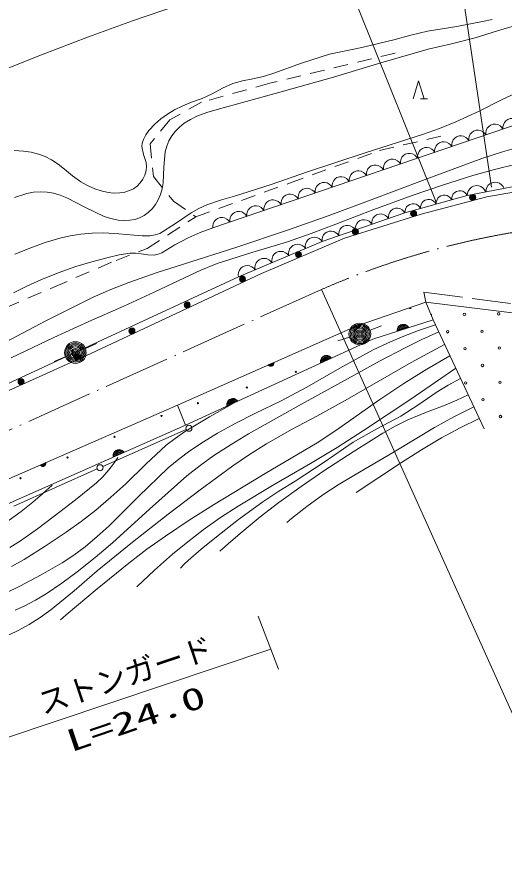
# Model space of a CAD drawing. Units: millimetres, scale not verified. Extents: x 60373 to 700373, y 4510 to 364510.
# Drawn here: x 334257 to 374492, y 256017 to 325597 of the extents above; entities that cross this region are included whole.
import ezdxf
from ezdxf.enums import TextEntityAlignment as Align

# ---------------------------------------------------------------- set-up
doc = ezdxf.new("R2010")
doc.units = ezdxf.units.MM
doc.header["$LTSCALE"] = 1000
for name, pattern in [('USER1', [7.000001, 5.508197, -0.688525, 0.114754, -0.688525]), ('USER2', [4, 3.2, -0.8]), ('USER3', [2, 1.2, -0.8])]:
    doc.linetypes.add(name, pattern=pattern)
for name, color, linetype, lineweight in [('S-BGD', 1, 'Continuous', 13), ('S-BGD-HTXT', 6, 'Continuous', 13), ('S-BMK', 3, 'USER1', 13)]:
    doc.layers.add(name, color=color, linetype=linetype, lineweight=lineweight)
doc.styles.add('ＭＳ ゴシック', font='')
doc.styles.get('ＭＳ ゴシック').set_extended_font_data('MS Gothic')

# ---------------------------------------------------------------- blocks, each defined once
blk = doc.blocks.new('BUHIN40')
at = {"layer": 'S-BGD'}
for radius in [249, 220, 191, 161, 132, 97.5, 67.5, 38.8, 7.5]:
    blk.add_circle((-102, 227), radius, dxfattribs=at)
blk = doc.blocks.new('BUHIN41')
at = {"layer": 'S-BGD'}
for radius in [249, 220, 191, 161, 132, 97.5, 67.5, 38.8, 7.5]:
    blk.add_circle((-106, 225), radius, dxfattribs=at)
blk = doc.blocks.new('BUHIN43')
at = {"layer": 'S-BGD'}
for radius in [249, 220, 191, 161, 132, 97.5, 67.5, 38.8, 7.5]:
    blk.add_circle((-74, 237), radius, dxfattribs=at)
blk = doc.blocks.new('BUHIN49')
at = {"layer": 'S-BGD'}
blk.add_circle((0, 0), 249, dxfattribs=at)
blk = doc.blocks.new('BUHIN75')
at = {"layer": 'S-BGD'}
for p, q in [((361, 296), (-462, -68)), ((-460, -135), (409, 249)), ((-453, 5), (299, 337)), ((233, 376), (-433, 82)), ((-403, 164), (150, 408)), ((18, 418), (-323, 267))]:
    blk.add_line(p, q, dxfattribs=at)
blk.add_lwpolyline([(-457, -202), (-467, -81), (-454, 32), (-409, 172), (-333, 271), (-241, 353), (-99, 415), (24, 429), (149, 418), (282, 357), (377, 292), (457, 202)], close=True, dxfattribs=at)
blk = doc.blocks.new('BUHIN78')
at = {"layer": 'S-BGD'}
for p, q in [((357, 302), (-461, -74)), ((-458, -142), (405, 255)), ((-453, -2), (294, 342)), ((227, 380), (-434, 76)), ((-405, 158), (144, 410)), ((11, 418), (-327, 262))]:
    blk.add_line(p, q, dxfattribs=at)
blk.add_lwpolyline([(-454, -209), (-466, -88), (-454, 25), (-412, 166), (-337, 266), (-246, 349), (-105, 414), (17, 429), (142, 420), (277, 361), (372, 298), (454, 209)], close=True, dxfattribs=at)
blk = doc.blocks.new('BUHIN100')
at = {"layer": 'S-BGD'}
blk.add_lwpolyline([(693, 293), (573, 431), (433, 530), (233, 626), (46, 644), (-139, 627), (-354, 536), (-494, 415), (-612, 268), (-682, 58), (-705, -111), (-693, -293)], dxfattribs=at)
blk = doc.blocks.new('BUHIN101')
at = {"layer": 'S-BGD'}
blk.add_lwpolyline([(683, 236), (577, 375), (450, 480), (265, 584), (86, 614), (-92, 610), (-304, 537), (-447, 431), (-569, 297), (-650, 101), (-682, -60), (-683, -236)], dxfattribs=at)
blk = doc.blocks.new('BUHIN102')
at = {"layer": 'S-BGD'}
blk.add_lwpolyline([(643, 180), (553, 315), (441, 419), (276, 525), (113, 562), (-52, 568), (-251, 512), (-389, 422), (-509, 305), (-594, 128), (-633, -18), (-643, -180)], dxfattribs=at)
blk = doc.blocks.new('BUHIN103')
at = {"layer": 'S-BGD'}
blk.add_lwpolyline([(761, 144), (671, 309), (552, 440), (371, 579), (187, 639), (-3, 662), (-239, 617), (-407, 526), (-558, 403), (-674, 207), (-734, 42), (-761, -144)], dxfattribs=at)
blk = doc.blocks.new('BUHIN105')
at = {"layer": 'S-BGD'}
blk.add_lwpolyline([(705, 240), (597, 385), (465, 493), (275, 601), (91, 633), (-93, 629), (-311, 555), (-459, 445), (-585, 308), (-669, 106), (-704, -59), (-705, -240)], dxfattribs=at)
blk = doc.blocks.new('BUHIN116')
at = {"layer": 'S-BGD'}
for radius in [896, 792, 688, 580, 477, 351, 243, 140, 27]:
    blk.add_circle((0, 0), radius, dxfattribs=at)
blk = doc.blocks.new('BUHIN119')
at = {"layer": 'S-BGD'}
blk.add_line((146, -746), (746, -746), dxfattribs=at)
blk.add_lwpolyline([(-458, -746), (0, 750), (458, -746)], dxfattribs=at)

msp = doc.modelspace()

# ---------------------------------------------------------------- linework, layer by layer
at = {"layer": 'S-BGD'}
for p, q in [((371164, 326851), (373436, 311540)), ((362453, 326256), (368892, 310296)), ((350430, 308155), (387076, 320658)), ((371446, 310848), (376015, 311713)), ((366300, 309405), (371446, 310848)), ((359471, 307049), (366300, 309405)), ((352546, 304115), (359471, 307049)), ((328631, 293032), (352546, 304115)), ((362261, 300058), (368022, 302019)), ((368022, 302019), (368625, 300571)), ((368625, 300571), (368022, 302019)), ((368022, 302019), (385678, 299859)), ((347519, 293518), (362261, 300058)), ((362641, 300155), (362192, 300002)), ((362213, 299976), (362639, 300121)), ((362632, 300085), (362242, 299953)), ((362274, 299931), (362618, 300048)), ((362600, 300009), (362314, 299911)), ((362379, 299900), (362556, 299960)), ((363419, 299714), (364355, 300065)), ((368625, 300571), (363648, 298972)), ((365666, 299686), (366570, 299976)), ((366527, 300028), (365670, 299753)), ((365687, 299824), (366470, 300076)), ((366408, 300121), (365715, 299899)), ((365753, 299977), (366329, 300162)), ((366198, 300185), (365844, 300071)), ((372831, 291557), (368625, 300571)), ((339916, 298212), (340837, 298602)), ((363648, 298972), (348182, 291859)), ((361716, 299132), (360761, 298836)), ((338256, 297515), (337333, 297131)), ((355468, 297010), (355033, 296818)), ((355058, 296794), (355469, 296977)), ((355464, 296940), (355088, 296774)), ((355122, 296754), (355454, 296902)), ((355439, 296861), (355163, 296738)), ((355229, 296734), (355400, 296809)), ((325348, 283835), (347519, 293518)), ((347519, 293518), (348182, 291859)), ((348182, 291859), (347519, 293518)), ((348182, 291859), (326132, 282116)), ((341351, 288450), (348234, 291509)), ((334011, 285188), (340894, 288247)), ((336652, 288738), (336217, 288548)), ((336241, 288524), (336653, 288704)), ((336648, 288668), (336271, 288504)), ((336305, 288484), (336638, 288630)), ((336623, 288589), (336346, 288468)), ((336412, 288463), (336583, 288537))]:
    msp.add_line(p, q, dxfattribs=at)
at = {"layer": 'S-BGD', "linetype": 'USER3'}
for p, q in [((365481, 322600), (355142, 320117)), ((355142, 320117), (349499, 318537)), ((349499, 318537), (346880, 317092)), ((346880, 317092), (345255, 315106)), ((364208, 314564), (369896, 315873)), ((345255, 315106), (345526, 312397)), ((356759, 311855), (364208, 314564)), ((345526, 312397), (347196, 310366)), ((349039, 309090), (356759, 311855)), ((347196, 310366), (349039, 309090)), ((345020, 306472), (349039, 309090)), ((342447, 305478), (345020, 306472)), ((337300, 303266), (342447, 305478)), ((331476, 300783), (337300, 303266))]:
    msp.add_line(p, q, dxfattribs=at)
at = {"layer": 'S-BGD', "linetype": 'USER2'}
for p, q in [((368022, 302019), (367871, 302851)), ((367871, 302851), (385414, 300578))]:
    msp.add_line(p, q, dxfattribs=at)
at = {"layer": 'S-BGD'}
for points in [[(334030, 314566), (334819, 314513), (335430, 314414), (336040, 314254), (336585, 314051), (337114, 313790), (337666, 313433), (338183, 313027), (338844, 312476), (339539, 311973), (340095, 311662), (340693, 311397), (341226, 311214), (341783, 311088), (342263, 311037), (342748, 311047), (343167, 311115), (343571, 311241), (343895, 311401), (344197, 311619), (344449, 311879), (344653, 312179), (344814, 312520), (344920, 312891), (344956, 313221), (344931, 313551), (344717, 314226), (344572, 314882), (344606, 315175), (344704, 315474), (344904, 315846), (345166, 316201), (345647, 316718), (346148, 317168), (346692, 317567), (347262, 317910), (347953, 318253), (348676, 318544), (349544, 318864), (350387, 319239), (351225, 319692), (352091, 320089), (352895, 320305), (353732, 320467), (354618, 320675), (355486, 320940), (357772, 321757), (360072, 322514), (362736, 323077), (365390, 323700), (366776, 324082), (368174, 324405), (370583, 324803), (372985, 325260), (373239, 325312), (373494, 325364)], [(334054, 310684), (335074, 311012), (335633, 311104), (336209, 311137), (336753, 311109), (337287, 311020), (337845, 310865), (338394, 310648), (339914, 309846), (341463, 309098), (342025, 308926), (342619, 308809), (343102, 308771), (343585, 308793), (343990, 308869), (344382, 309003), (344760, 309199), (345107, 309446), (345423, 309746), (345694, 310087), (345932, 310486), (346117, 310913), (346258, 311398), (346341, 311896), (346393, 313171), (346506, 314446), (346630, 314913), (346815, 315368), (347042, 315766), (347321, 316131), (347677, 316487), (348084, 316806), (348591, 317121), (349124, 317380), (349945, 317688), (350787, 317940), (355596, 319277), (360408, 320600), (364305, 321797), (368217, 322937), (370156, 323372), (372091, 323868), (373941, 324454), (375814, 324984)], [(377005, 320010), (374329, 318765), (372423, 317816), (370495, 316924), (369145, 316381), (367763, 315890), (363012, 314361), (358266, 312791), (355268, 311755), (352234, 310772), (351080, 310449), (349953, 310070), (349283, 309771), (348642, 309418), (347364, 308528), (346068, 307699), (345670, 307580), (345244, 307518), (344600, 307507), (343940, 307556), (342669, 307685), (341432, 307749), (340487, 307733), (339528, 307656), (338663, 307515), (337794, 307311), (336590, 306947), (335406, 306526), (334077, 306000)], [(332757, 298459), (336645, 300472), (340561, 302432), (342025, 303070), (343512, 303652), (345758, 304437), (348026, 305166), (352332, 306538), (356614, 307966), (359966, 309153), (363298, 310396), (367960, 312173), (372648, 313897), (374358, 314452), (376098, 314954)], [(375487, 313435), (373695, 312989), (371919, 312485), (369405, 311689), (366898, 310833), (363742, 309688), (360596, 308483), (358571, 307706), (356526, 306987), (353652, 306133), (350791, 305219), (349434, 304665), (348088, 304050), (345600, 302842), (343093, 301692), (340192, 300429), (337303, 299106), (333788, 297422)], [(154831, 256017), (214053, 259229), (232860, 260677), (241701, 261286), (252827, 263039), (262125, 265097), (279639, 271013), (294881, 276881), (320869, 288998), (340362, 297777), (354461, 304407), (361320, 307303), (367645, 309285), (373056, 310733), (377933, 311571), (384640, 312105), (389961, 311876), (401916, 310017)], [(333979, 302795), (335092, 303359), (336241, 303874), (337673, 304447), (339125, 304963), (340442, 305367), (341788, 305718), (342698, 305928), (343614, 306076), (344063, 306083), (344527, 306029), (345070, 305943), (345598, 305920), (345925, 305980), (346241, 306100), (347304, 306754), (348392, 307351), (349400, 307777), (350430, 308155)], [(333316, 277979), (334497, 278578), (336262, 279515), (337987, 280499), (338952, 281138), (339884, 281827), (340899, 282657), (341885, 283541), (344297, 285964), (346740, 288332), (347623, 289062), (348552, 289753), (349667, 290497), (350825, 291197), (352343, 292034), (353895, 292822), (356067, 293888), (358211, 295008), (360935, 296578), (363682, 298092), (364859, 298653), (366069, 299163), (367432, 299675), (368823, 300148)], [(334105, 276589), (334914, 276948), (335804, 277418), (336678, 277947), (337964, 278826), (339224, 279760), (340713, 280928), (342167, 282146), (345214, 284937), (348302, 287682), (349393, 288538), (350528, 289352), (351942, 290275), (353391, 291148), (357748, 293588), (362117, 296005), (364194, 297160), (366307, 298265), (367691, 298935), (369087, 299582)], [(369577, 298532), (366824, 297031), (364090, 295473), (361569, 294022), (359019, 292623), (356923, 291499), (354859, 290323), (353458, 289438), (352080, 288495), (349394, 286523), (346750, 284506), (343795, 282191), (340876, 279827), (338984, 278192), (337056, 276605), (336178, 275973), (335265, 275390), (334431, 274926), (333573, 274518)], [(370010, 297604), (368095, 296485), (366203, 295310), (364220, 293981), (362262, 292597), (360670, 291477), (359045, 290407), (354756, 287868), (350485, 285280), (348489, 284020), (346528, 282710), (344999, 281618), (343506, 280478), (340900, 278360), (338334, 276198), (338091, 275991), (337848, 275783)], [(370494, 296566), (366704, 293966), (362876, 291413), (360707, 290034), (358508, 288706), (355503, 286973), (352529, 285187), (351074, 284231), (349652, 283225), (348364, 282243), (347107, 281207), (345635, 279900), (344203, 278548), (344181, 278527), (344152, 278499)], [(370883, 295732), (369872, 295174), (368890, 294563), (367442, 293562), (365962, 292614), (363979, 291560), (362018, 290449), (359640, 288815), (357227, 287229), (355877, 286409), (354563, 285540), (352560, 284067), (350590, 282544), (349477, 281633), (348405, 280680), (348083, 280372), (347758, 280052)], [(371514, 294380), (370583, 293922), (369627, 293518), (368069, 292945), (366528, 292314), (365490, 291783), (364468, 291193), (362022, 289669), (359604, 288092), (357730, 286812), (355883, 285477), (354359, 284298), (352865, 283066), (351934, 282265), (351012, 281454)], [(333826, 280188), (334850, 280782), (336603, 281875), (338326, 283019), (339564, 283911), (340766, 284850), (342029, 285908), (343252, 287012), (344904, 288633), (346592, 290204), (347318, 290777), (348090, 291308), (350164, 292544), (352264, 293736)], [(371975, 293392), (370343, 292565), (368731, 291682), (365422, 289667), (362080, 287703), (360783, 286930), (359511, 286101), (358211, 285156), (356946, 284161), (356752, 284004), (356550, 283840)], [(372431, 292414), (370863, 291646), (369323, 290825), (367661, 289832), (366020, 288782), (364148, 287553), (362277, 286307)], [(333683, 281753), (334548, 282302), (335953, 283302), (337329, 284356), (339102, 285704), (340828, 287092), (341361, 287612), (341856, 288181), (342233, 288684), (342592, 289203)], [(315989, 278174), (319108, 278874), (322219, 279633), (324432, 280240), (326645, 280910), (328202, 281425), (329740, 281996), (330828, 282460), (331887, 282976), (332764, 283466), (333617, 284013), (334614, 284740), (335578, 285518), (336379, 286203), (337180, 286905)]]:
    msp.add_lwpolyline(points, dxfattribs=at)
for points in [[(362643, 300188), (362643, 300127), (362631, 300072), (362603, 300004), (362560, 299958), (362511, 299921), (362437, 299896), (362376, 299895), (362314, 299906), (362250, 299942), (362206, 299979), (362170, 300027)], [(365661, 299619), (365664, 299741), (365689, 299851), (365748, 299985), (365834, 300076), (365935, 300148), (366082, 300195), (366206, 300196), (366329, 300172), (366455, 300097), (366542, 300023), (366613, 299925)], [(355466, 297044), (355471, 296983), (355465, 296927), (355443, 296857), (355405, 296807), (355358, 296766), (355288, 296735), (355226, 296728), (355164, 296733), (355097, 296764), (355050, 296796), (355009, 296841)], [(336651, 288772), (336656, 288711), (336649, 288655), (336626, 288585), (336588, 288535), (336541, 288495), (336470, 288464), (336409, 288457), (336347, 288463), (336280, 288494), (336233, 288526), (336193, 288571)]]:
    msp.add_lwpolyline(points, close=True, dxfattribs=at)
for centre, radius in [((371891, 310678), 249), ((371891, 310678), 220), ((371891, 310678), 191), ((371891, 310678), 161), ((371891, 310678), 132), ((371891, 310678), 97.5), ((371891, 310678), 67.5), ((371891, 310678), 38.8), ((371891, 310678), 7.5), ((357510, 305965), 249), ((357510, 305965), 220), ((357510, 305965), 191), ((357510, 305965), 161), ((357510, 305965), 132), ((357510, 305965), 97.5), ((357510, 305965), 67.5), ((357510, 305965), 38.8), ((357510, 305965), 7.5), ((371218, 301017), 99.5), ((374046, 301064), 99.5), ((369828, 299579), 99.5), ((372656, 299626), 99.5), ((371265, 298188), 99.5), ((374093, 298236), 99.5), ((372703, 296798), 99.5), ((357289, 296277), 49.8), ((353249, 294980), 49.8), ((371313, 295360), 99.5), ((374141, 295408), 99.5), ((349210, 293682), 49.8), ((372750, 293970), 99.5), ((346204, 292625), 49.8), ((374188, 292580), 99.5), ((342323, 290910), 49.8), ((338442, 289195), 49.8), ((334562, 287481), 49.8)]:
    msp.add_circle(centre, radius, dxfattribs=at)
for centre, radius, start, end in [((366739, 301540), 49.8, 146.41123, 71.1771), ((368390, 300969), 99.5, 332.65682, 72.58291), ((362699, 300243), 49.8, 241.33781, 336.25051)]:
    msp.add_arc(centre, radius, start, end, dxfattribs=at)
at = {"layer": 'S-BGD-HTXT'}
for p, q in [((359405, 303073), (377786, 262217)), ((354185, 276079), (355860, 271711)), ((333151, 265946), (355224, 273369))]:
    msp.add_line(p, q, dxfattribs=at)
msp.add_lwpolyline([(293106, 302465), (297567, 304753), (302029, 307008), (306512, 309232), (311001, 311411), (315518, 313547), (319910, 315565), (324335, 317531), (328390, 319269), (332477, 320956), (336302, 322472), (340160, 323936), (343817, 325261), (347508, 326535)], dxfattribs=at)
at = {"layer": 'S-BMK'}
msp.add_line((296948, 274921), (359405, 303073), dxfattribs=at)
msp.add_arc((386481, 241110), 67621, 87.79749, 113.60361, dxfattribs=at)

# ---------------------------------------------------------------- block references
for name, p in [('BUHIN119', (367429, 319574)), ('BUHIN105', (373686, 316090)), ('BUHIN105', (375095, 316571)), ('BUHIN105', (372277, 315609)), ('BUHIN105', (369458, 314647)), ('BUHIN105', (370867, 315128)), ('BUHIN105', (368048, 314166)), ('BUHIN105', (365229, 313204)), ('BUHIN105', (366639, 313685)), ('BUHIN105', (363820, 312723)), ('BUHIN105', (362411, 312242)), ('BUHIN105', (359592, 311281)), ('BUHIN105', (361001, 311761)), ('BUHIN103', (373730, 311281)), ('BUHIN105', (358182, 310800)), ('BUHIN102', (370803, 310667)), ('BUHIN103', (372208, 310992)), ('BUHIN105', (355363, 309838)), ('BUHIN105', (356773, 310319)), ('BUHIN102', (368230, 309946)), ('BUHIN102', (369516, 310307)), ('BUHIN105', (353954, 309357)), ('BUHIN101', (365617, 309169)), ('BUHIN102', (366944, 309585)), ('BUHIN105', (351135, 308395)), ('BUHIN105', (352545, 308876)), ('BUHIN101', (364252, 308698)), ('BUHIN43', (367093, 309112)), ('BUHIN101', (361520, 307755)), ('BUHIN101', (362886, 308227)), ('BUHIN101', (360154, 307284)), ('BUHIN43', (362283, 307605)), ('BUHIN100', (358779, 306755)), ('BUHIN100', (356009, 305582)), ('BUHIN100', (357394, 306168)), ('BUHIN100', (354624, 304995)), ('BUHIN100', (353239, 304408)), ('BUHIN41', (352990, 303716)), ('BUHIN41', (348429, 301571)), ('BUHIN41', (343868, 299426)), ('BUHIN116', (362576, 299398)), ('BUHIN116', (339087, 297861)), ('BUHIN40', (339299, 297298)), ('BUHIN78', (359782, 297194)), ('BUHIN40', (334703, 295229)), ('BUHIN78', (352049, 293637)), ('BUHIN49', (348462, 291610)), ('BUHIN75', (342670, 289423)), ('BUHIN49', (341123, 288348))]:
    msp.add_blockref(name, p)

# ---------------------------------------------------------------- texts
at = {"layer": 'S-BGD-HTXT', "style": 'ＭＳ ゴシック'}
msp.add_text('ストンガード', height=1833, rotation=18.5, dxfattribs=at).set_placement((336572, 267437), align=Align.BOTTOM_LEFT)
at = {"layer": 'S-BGD-HTXT', "style": 'ＭＳ ゴシック', "width": 1.6}
msp.add_text('L=24.0', height=1833, rotation=18.8, dxfattribs=at).set_placement((338885, 264308), align=Align.BOTTOM_LEFT)

doc.saveas('drawing.dxf')
